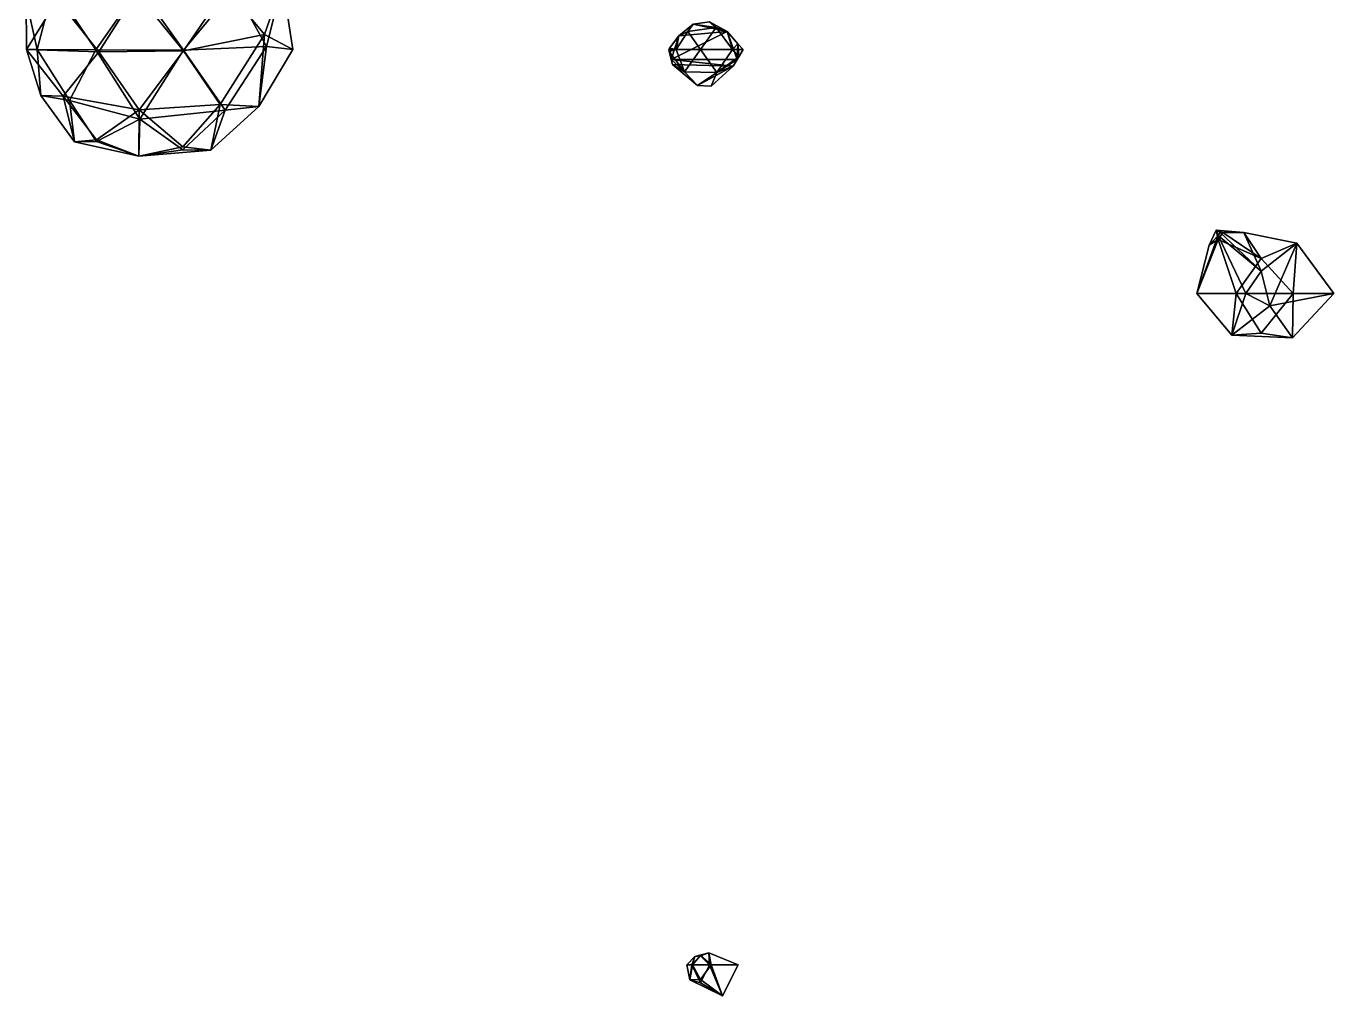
# Model space of a CAD drawing. Extents: x 290083 to 295691, y 4553739 to 4561622.
# Drawn here: x 292986.7 to 293368.6, y 4558202.9 to 4558486.1 of the extents above; entities that cross this region are included whole.
import ezdxf

# ---------------------------------------------------------------- set-up
doc = ezdxf.new("R2010")
doc.units = 0
doc.layers.add('Au_ppm_Pref_-_0_3', color=7, linetype='CONTINUOUS')

msp = doc.modelspace()

# ---------------------------------------------------------------- linework, layer by layer
at = {"layer": 'Au_ppm_Pref_-_0_3'}
for points in [[(292989.9, 4558479.29, 1792.33), (292986.65, 4558493.85, 1787.74), (292994.68, 4558497.58, 1793.62)], [(293007, 4558479.22, 1795.84), (292989.9, 4558479.29, 1792.33), (292994.68, 4558497.58, 1793.62)], [(293019.71, 4558497.37, 1796.06), (293007, 4558479.22, 1795.84), (292994.68, 4558497.58, 1793.62)], [(293056.31, 4558483.73, 1783.9), (293061.53, 4558498.9, 1787.82), (293045.12, 4558497.23, 1781.92)], [(293047.55, 4558497.15, 1795.15), (293061.53, 4558498.9, 1787.82), (293056.88, 4558480.22, 1793.44)], [(293056.31, 4558483.73, 1783.9), (293064.52, 4558479.29, 1787.74), (293061.53, 4558498.9, 1787.82)], [(293061.53, 4558498.9, 1787.82), (293064.52, 4558479.29, 1787.74), (293056.88, 4558480.22, 1793.44)], [(292995.77, 4558493.92, 1783.39), (292986.65, 4558493.85, 1787.74), (292986.79, 4558479.29, 1786.41)], [(292986.79, 4558479.29, 1786.41), (292986.65, 4558493.85, 1787.74), (292989.9, 4558479.29, 1792.33)], [(292986.79, 4558479.29, 1786.41), (293007.92, 4558478.66, 1781.61), (292995.77, 4558493.92, 1783.39)], [(292995.77, 4558493.92, 1783.39), (293007.92, 4558478.66, 1781.61), (293018.92, 4558495.94, 1781.89)], [(293019.71, 4558497.37, 1796.06), (293032.59, 4558479.1, 1796.01), (293007, 4558479.22, 1795.84)], [(293007.92, 4558478.66, 1781.61), (293032.6, 4558478.91, 1782.36), (293018.92, 4558495.94, 1781.89)], [(293032.6, 4558478.91, 1782.36), (293045.12, 4558497.23, 1781.92), (293018.92, 4558495.94, 1781.89)], [(293032.59, 4558479.1, 1796.01), (293019.71, 4558497.37, 1796.06), (293047.55, 4558497.15, 1795.15)], [(293056.88, 4558480.22, 1793.44), (293032.59, 4558479.1, 1796.01), (293047.55, 4558497.15, 1795.15)], [(293032.6, 4558478.91, 1782.36), (293056.31, 4558483.73, 1783.9), (293045.12, 4558497.23, 1781.92)], [(293191.39, 4558484.6, 1902.47), (293177.27, 4558483.32, 1902.24), (293181.46, 4558486.66, 1902.02)], [(293181.46, 4558486.66, 1902.02), (293177.27, 4558483.32, 1902.24), (293179.9, 4558484.55, 1900.58)], [(293188.21, 4558485.77, 1900.58), (293181.46, 4558486.66, 1902.02), (293179.9, 4558484.55, 1900.58)], [(293186.23, 4558487.42, 1902.07), (293191.39, 4558484.6, 1902.47), (293181.46, 4558486.66, 1902.02)], [(293188.21, 4558485.77, 1900.58), (293186.23, 4558487.42, 1902.07), (293181.46, 4558486.66, 1902.02)], [(293186.23, 4558487.42, 1902.07), (293188.21, 4558485.77, 1900.58), (293191.39, 4558484.6, 1902.47)], [(293032.6, 4558478.91, 1782.36), (293043.36, 4558463.23, 1783.18), (293056.31, 4558483.73, 1783.9)], [(293054.6, 4558462.61, 1787.74), (293056.31, 4558483.73, 1783.9), (293043.36, 4558463.23, 1783.18)], [(293054.6, 4558462.61, 1787.74), (293064.52, 4558479.29, 1787.74), (293056.31, 4558483.73, 1783.9)], [(293175.09, 4558476.38, 1902.86), (293174.61, 4558479.67, 1902.52), (293177.27, 4558483.32, 1902.24)], [(293176.52, 4558479.29, 1900.58), (293177.27, 4558483.32, 1902.24), (293174.61, 4558479.67, 1902.52)], [(293175.09, 4558476.38, 1902.86), (293177.27, 4558483.32, 1902.24), (293191.39, 4558484.6, 1902.47)], [(293194.36, 4558476.38, 1903.35), (293175.09, 4558476.38, 1902.86), (293191.39, 4558484.6, 1902.47)], [(293179.9, 4558484.55, 1900.58), (293177.27, 4558483.32, 1902.24), (293176.52, 4558479.29, 1900.58)], [(293179.9, 4558484.55, 1900.58), (293176.52, 4558479.29, 1900.58), (293183.65, 4558479.26, 1899.54)], [(293188.21, 4558485.77, 1900.58), (293179.9, 4558484.55, 1900.58), (293183.65, 4558479.26, 1899.54)], [(293183.65, 4558479.26, 1899.54), (293192.94, 4558479.29, 1900.58), (293188.21, 4558485.77, 1900.58)], [(293191.39, 4558484.6, 1902.47), (293188.21, 4558485.77, 1900.58), (293192.94, 4558479.29, 1900.58)], [(293194.36, 4558476.38, 1903.35), (293191.39, 4558484.6, 1902.47), (293194.54, 4558481, 1902.9)], [(293191.39, 4558484.6, 1902.47), (293192.94, 4558479.29, 1900.58), (293194.54, 4558481, 1902.9)], [(292997.43, 4558465.69, 1784.52), (293007.92, 4558478.66, 1781.61), (292986.79, 4558479.29, 1786.41)], [(292986.79, 4558479.29, 1786.41), (292990.9, 4558465.83, 1787.74), (292997.43, 4558465.69, 1784.52)], [(292990.9, 4558465.83, 1787.74), (292986.79, 4558479.29, 1786.41), (292989.9, 4558479.29, 1792.33)], [(292990.9, 4558465.83, 1787.74), (292989.9, 4558479.29, 1792.33), (292999.34, 4558464.36, 1792.68)], [(292999.34, 4558464.36, 1792.68), (292989.9, 4558479.29, 1792.33), (293007, 4558479.22, 1795.84)], [(292997.43, 4558465.69, 1784.52), (293019.66, 4558461.64, 1782.26), (293007.92, 4558478.66, 1781.61)], [(293007, 4558479.22, 1795.84), (293019.87, 4558458.98, 1794.61), (292999.34, 4558464.36, 1792.68)], [(293032.59, 4558479.1, 1796.01), (293019.87, 4558458.98, 1794.61), (293007, 4558479.22, 1795.84)], [(293032.6, 4558478.91, 1782.36), (293007.92, 4558478.66, 1781.61), (293019.66, 4558461.64, 1782.26)], [(293032.6, 4558478.91, 1782.36), (293019.66, 4558461.64, 1782.26), (293043.36, 4558463.23, 1783.18)], [(293044.82, 4558461.55, 1793.65), (293019.87, 4558458.98, 1794.61), (293032.59, 4558479.1, 1796.01)], [(293044.82, 4558461.55, 1793.65), (293032.59, 4558479.1, 1796.01), (293056.88, 4558480.22, 1793.44)], [(293054.6, 4558462.61, 1787.74), (293044.82, 4558461.55, 1793.65), (293056.88, 4558480.22, 1793.44)], [(293064.52, 4558479.29, 1787.74), (293054.6, 4558462.61, 1787.74), (293056.88, 4558480.22, 1793.44)], [(293174.47, 4558478.73, 1902.61), (293174.33, 4558479.29, 1902.55), (293174.61, 4558479.67, 1902.52)], [(293176.52, 4558479.29, 1900.58), (293174.61, 4558479.67, 1902.52), (293174.33, 4558479.29, 1902.55)], [(293174.47, 4558478.73, 1902.61), (293176.52, 4558479.29, 1900.58), (293174.33, 4558479.29, 1902.55)], [(293175.09, 4558476.38, 1902.86), (293174.47, 4558478.73, 1902.61), (293174.61, 4558479.67, 1902.52)], [(293176.52, 4558479.29, 1900.58), (293174.47, 4558478.73, 1902.61), (293179, 4558472.74, 1900.58)], [(293175.09, 4558476.38, 1902.86), (293179, 4558472.74, 1900.58), (293174.47, 4558478.73, 1902.61)], [(293176.52, 4558479.29, 1900.58), (293179, 4558472.74, 1900.58), (293183.65, 4558479.26, 1899.54)], [(293179, 4558472.74, 1900.58), (293188.38, 4558472.57, 1900.58), (293183.65, 4558479.26, 1899.54)], [(293183.65, 4558479.26, 1899.54), (293188.38, 4558472.57, 1900.58), (293192.94, 4558479.29, 1900.58)], [(293194.82, 4558477.18, 1903.28), (293192.94, 4558479.29, 1900.58), (293188.38, 4558472.57, 1900.58)], [(293194.54, 4558481, 1902.9), (293192.94, 4558479.29, 1900.58), (293196.04, 4558479.29, 1903.11)], [(293192.94, 4558479.29, 1900.58), (293194.82, 4558477.18, 1903.28), (293196.04, 4558479.29, 1903.11)], [(293194.36, 4558476.38, 1903.35), (293194.54, 4558481, 1902.9), (293194.82, 4558477.18, 1903.28)], [(293194.82, 4558477.18, 1903.28), (293194.54, 4558481, 1902.9), (293196.04, 4558479.29, 1903.11)], [(293193.2, 4558474.43, 1903.48), (293175.49, 4558474.97, 1902.98), (293175.09, 4558476.38, 1902.86)], [(293194.36, 4558476.38, 1903.35), (293193.2, 4558474.43, 1903.48), (293175.09, 4558476.38, 1902.86)], [(293175.49, 4558474.97, 1902.98), (293179, 4558472.74, 1900.58), (293175.09, 4558476.38, 1902.86)], [(293193.2, 4558474.43, 1903.48), (293182.76, 4558468.8, 1903.67), (293175.49, 4558474.97, 1902.98)], [(293175.49, 4558474.97, 1902.98), (293182.76, 4558468.8, 1903.67), (293179, 4558472.74, 1900.58)], [(293194.82, 4558477.18, 1903.28), (293188.38, 4558472.57, 1900.58), (293194.36, 4558476.38, 1903.35)], [(293194.36, 4558476.38, 1903.35), (293188.38, 4558472.57, 1900.58), (293193.2, 4558474.43, 1903.48)], [(293182.76, 4558468.8, 1903.67), (293188.38, 4558472.57, 1900.58), (293179, 4558472.74, 1900.58)], [(293193.2, 4558474.43, 1903.48), (293186.76, 4558468.58, 1903.79), (293182.76, 4558468.8, 1903.67)], [(293186.76, 4558468.58, 1903.79), (293188.38, 4558472.57, 1900.58), (293182.76, 4558468.8, 1903.67)], [(293193.2, 4558474.43, 1903.48), (293188.38, 4558472.57, 1900.58), (293186.76, 4558468.58, 1903.79)], [(293000.78, 4558452.34, 1787.74), (292990.9, 4558465.83, 1787.74), (292999.34, 4558464.36, 1792.68)], [(292990.9, 4558465.83, 1787.74), (293000.78, 4558452.34, 1787.74), (292997.43, 4558465.69, 1784.52)], [(293000.78, 4558452.34, 1787.74), (293007.24, 4558452.91, 1784.88), (292997.43, 4558465.69, 1784.52)], [(293019.66, 4558461.64, 1782.26), (292997.43, 4558465.69, 1784.52), (293007.24, 4558452.91, 1784.88)], [(293000.78, 4558452.34, 1787.74), (292999.34, 4558464.36, 1792.68), (293007.24, 4558452.44, 1790.75)], [(293019.87, 4558458.98, 1794.61), (293007.24, 4558452.44, 1790.75), (292999.34, 4558464.36, 1792.68)], [(293019.66, 4558461.64, 1782.26), (293032.44, 4558450.9, 1784.21), (293043.36, 4558463.23, 1783.18)], [(293040.59, 4558449.94, 1787.74), (293043.36, 4558463.23, 1783.18), (293032.44, 4558450.9, 1784.21)], [(293040.59, 4558449.94, 1787.74), (293054.6, 4558462.61, 1787.74), (293043.36, 4558463.23, 1783.18)], [(293019.53, 4558448.16, 1788.42), (293019.66, 4558461.64, 1782.26), (293007.24, 4558452.91, 1784.88)], [(293019.66, 4558461.64, 1782.26), (293019.53, 4558448.16, 1788.42), (293032.44, 4558450.9, 1784.21)], [(293044.82, 4558461.55, 1793.65), (293032.44, 4558450.03, 1791.55), (293019.87, 4558458.98, 1794.61)], [(293040.59, 4558449.94, 1787.74), (293032.44, 4558450.03, 1791.55), (293044.82, 4558461.55, 1793.65)], [(293054.6, 4558462.61, 1787.74), (293040.59, 4558449.94, 1787.74), (293044.82, 4558461.55, 1793.65)], [(293019.53, 4558448.16, 1788.42), (293007.24, 4558452.44, 1790.75), (293019.87, 4558458.98, 1794.61)], [(293019.87, 4558458.98, 1794.61), (293032.44, 4558450.03, 1791.55), (293019.53, 4558448.16, 1788.42)], [(293000.78, 4558452.34, 1787.74), (293019.53, 4558448.16, 1788.42), (293007.24, 4558452.91, 1784.88)], [(293019.53, 4558448.16, 1788.42), (293000.78, 4558452.34, 1787.74), (293007.24, 4558452.44, 1790.75)], [(293019.53, 4558448.16, 1788.42), (293040.59, 4558449.94, 1787.74), (293032.44, 4558450.9, 1784.21)], [(293040.59, 4558449.94, 1787.74), (293019.53, 4558448.16, 1788.42), (293032.44, 4558450.03, 1791.55)], [(293328.63, 4558408.02, 1906.52), (293342.95, 4558408.02, 1904.42), (293334.82, 4558425, 1906.24)], [(293328.63, 4558408.02, 1906.52), (293334.82, 4558425, 1906.24), (293332.2, 4558422.13, 1906.52)], [(293332.2, 4558422.13, 1906.52), (293334.26, 4558426.57, 1906.53), (293334.82, 4558423.84, 1907.19)], [(293332.2, 4558422.13, 1906.52), (293334.82, 4558425, 1906.24), (293334.26, 4558426.57, 1906.53)], [(293335.44, 4558425.84, 1906.23), (293334.26, 4558426.57, 1906.53), (293334.82, 4558425, 1906.24)], [(293335.44, 4558425.84, 1906.23), (293342.31, 4558425.84, 1906.52), (293334.26, 4558426.57, 1906.53)], [(293342.31, 4558425.84, 1906.52), (293336.18, 4558425.84, 1907.17), (293334.26, 4558426.57, 1906.53)], [(293336.18, 4558425.84, 1907.17), (293334.82, 4558423.84, 1907.19), (293334.26, 4558426.57, 1906.53)], [(293347.42, 4558418.27, 1909.94), (293334.82, 4558423.84, 1907.19), (293336.18, 4558425.84, 1907.17)], [(293347.42, 4558414.58, 1904.34), (293335.44, 4558425.84, 1906.23), (293334.82, 4558425, 1906.24)], [(293347.42, 4558414.58, 1904.34), (293334.82, 4558425, 1906.24), (293342.95, 4558408.02, 1904.42)], [(293347.42, 4558414.58, 1904.34), (293342.31, 4558425.84, 1906.52), (293335.44, 4558425.84, 1906.23)], [(293347.42, 4558418.27, 1909.94), (293336.18, 4558425.84, 1907.17), (293342.31, 4558425.84, 1906.52)], [(293347.42, 4558418.27, 1909.94), (293342.31, 4558425.84, 1906.52), (293357.82, 4558422.72, 1906.52)], [(293347.42, 4558414.58, 1904.34), (293357.82, 4558422.72, 1906.52), (293342.31, 4558425.84, 1906.52)], [(293328.63, 4558408.02, 1906.52), (293332.2, 4558422.13, 1906.52), (293334.82, 4558423.84, 1907.19)], [(293328.63, 4558408.02, 1906.52), (293334.82, 4558423.84, 1907.19), (293340.06, 4558408.02, 1909.99)], [(293347.42, 4558418.27, 1909.94), (293340.06, 4558408.02, 1909.99), (293334.82, 4558423.84, 1907.19)], [(293349.91, 4558404.43, 1904.15), (293357.82, 4558422.72, 1906.52), (293347.42, 4558414.58, 1904.34)], [(293357.82, 4558422.72, 1906.52), (293356.77, 4558408.02, 1910.93), (293347.42, 4558418.27, 1909.94)], [(293349.91, 4558404.43, 1904.15), (293368.62, 4558408.02, 1906.52), (293357.82, 4558422.72, 1906.52)], [(293357.82, 4558422.72, 1906.52), (293368.62, 4558408.02, 1906.52), (293356.77, 4558408.02, 1910.93)], [(293356.77, 4558408.02, 1910.93), (293340.06, 4558408.02, 1909.99), (293347.42, 4558418.27, 1909.94)], [(293349.91, 4558404.43, 1904.15), (293347.42, 4558414.58, 1904.34), (293342.95, 4558408.02, 1904.42)], [(293338.82, 4558395.85, 1906.52), (293328.63, 4558408.02, 1906.52), (293340.06, 4558408.02, 1909.99)], [(293328.63, 4558408.02, 1906.52), (293338.82, 4558395.85, 1906.52), (293342.95, 4558408.02, 1904.42)], [(293338.82, 4558395.85, 1906.52), (293340.06, 4558408.02, 1909.99), (293347.42, 4558396.42, 1910.39)], [(293338.82, 4558395.85, 1906.52), (293349.91, 4558404.43, 1904.15), (293342.95, 4558408.02, 1904.42)], [(293347.42, 4558396.42, 1910.39), (293340.06, 4558408.02, 1909.99), (293356.77, 4558408.02, 1910.93)], [(293356.53, 4558395.12, 1906.52), (293347.42, 4558396.42, 1910.39), (293356.77, 4558408.02, 1910.93)], [(293349.91, 4558404.43, 1904.15), (293356.53, 4558395.12, 1906.52), (293368.62, 4558408.02, 1906.52)], [(293368.62, 4558408.02, 1906.52), (293356.53, 4558395.12, 1906.52), (293356.77, 4558408.02, 1910.93)], [(293338.82, 4558395.85, 1906.52), (293356.53, 4558395.12, 1906.52), (293349.91, 4558404.43, 1904.15)], [(293356.53, 4558395.12, 1906.52), (293338.82, 4558395.85, 1906.52), (293347.42, 4558396.42, 1910.39)], [(293181.94, 4558214.41, 1906.52), (293186.06, 4558215.45, 1906.52), (293183.63, 4558214.61, 1907.39)], [(293186.06, 4558215.45, 1906.52), (293181.94, 4558214.41, 1906.52), (293183.63, 4558214.67, 1905.64)], [(293186.76, 4558212.02, 1905.05), (293186.06, 4558215.45, 1906.52), (293183.63, 4558214.67, 1905.64)], [(293186.06, 4558215.45, 1906.52), (293186.26, 4558212.02, 1907.77), (293183.63, 4558214.61, 1907.39)], [(293186.76, 4558212.02, 1905.05), (293194.61, 4558212.02, 1906.52), (293186.06, 4558215.45, 1906.52)], [(293186.06, 4558215.45, 1906.52), (293194.61, 4558212.02, 1906.52), (293186.26, 4558212.02, 1907.77)], [(293179.63, 4558212.02, 1906.52), (293181.94, 4558214.41, 1906.52), (293181.08, 4558212.02, 1907.72)], [(293181.94, 4558214.41, 1906.52), (293179.63, 4558212.02, 1906.52), (293181.27, 4558212.02, 1905.41)], [(293180.53, 4558207.63, 1906.52), (293179.63, 4558212.02, 1906.52), (293181.08, 4558212.02, 1907.72)], [(293179.63, 4558212.02, 1906.52), (293180.53, 4558207.63, 1906.52), (293181.27, 4558212.02, 1905.41)], [(293180.53, 4558207.63, 1906.52), (293181.08, 4558212.02, 1907.72), (293183.63, 4558206.69, 1908.3)], [(293180.53, 4558207.63, 1906.52), (293183.63, 4558207.67, 1905.07), (293181.27, 4558212.02, 1905.41)], [(293181.94, 4558214.41, 1906.52), (293183.63, 4558214.61, 1907.39), (293181.08, 4558212.02, 1907.72)], [(293186.26, 4558212.02, 1907.77), (293181.08, 4558212.02, 1907.72), (293183.63, 4558214.61, 1907.39)], [(293183.63, 4558206.69, 1908.3), (293181.08, 4558212.02, 1907.72), (293186.26, 4558212.02, 1907.77)], [(293186.76, 4558212.02, 1905.05), (293183.63, 4558214.67, 1905.64), (293181.27, 4558212.02, 1905.41)], [(293181.94, 4558214.41, 1906.52), (293181.27, 4558212.02, 1905.41), (293183.63, 4558214.67, 1905.64)], [(293186.76, 4558212.02, 1905.05), (293181.27, 4558212.02, 1905.41), (293183.63, 4558207.67, 1905.07)], [(293186.76, 4558212.02, 1905.05), (293183.63, 4558207.67, 1905.07), (293190.05, 4558202.94, 1906.52)], [(293190.05, 4558202.94, 1906.52), (293183.63, 4558206.69, 1908.3), (293186.26, 4558212.02, 1907.77)], [(293194.61, 4558212.02, 1906.52), (293190.05, 4558202.94, 1906.52), (293186.26, 4558212.02, 1907.77)], [(293186.76, 4558212.02, 1905.05), (293190.05, 4558202.94, 1906.52), (293194.61, 4558212.02, 1906.52)], [(293180.53, 4558207.63, 1906.52), (293190.05, 4558202.94, 1906.52), (293183.63, 4558207.67, 1905.07)], [(293190.05, 4558202.94, 1906.52), (293180.53, 4558207.63, 1906.52), (293183.63, 4558206.69, 1908.3)]]:
    msp.add_3dface(points, dxfattribs=at)

doc.saveas('drawing.dxf')
